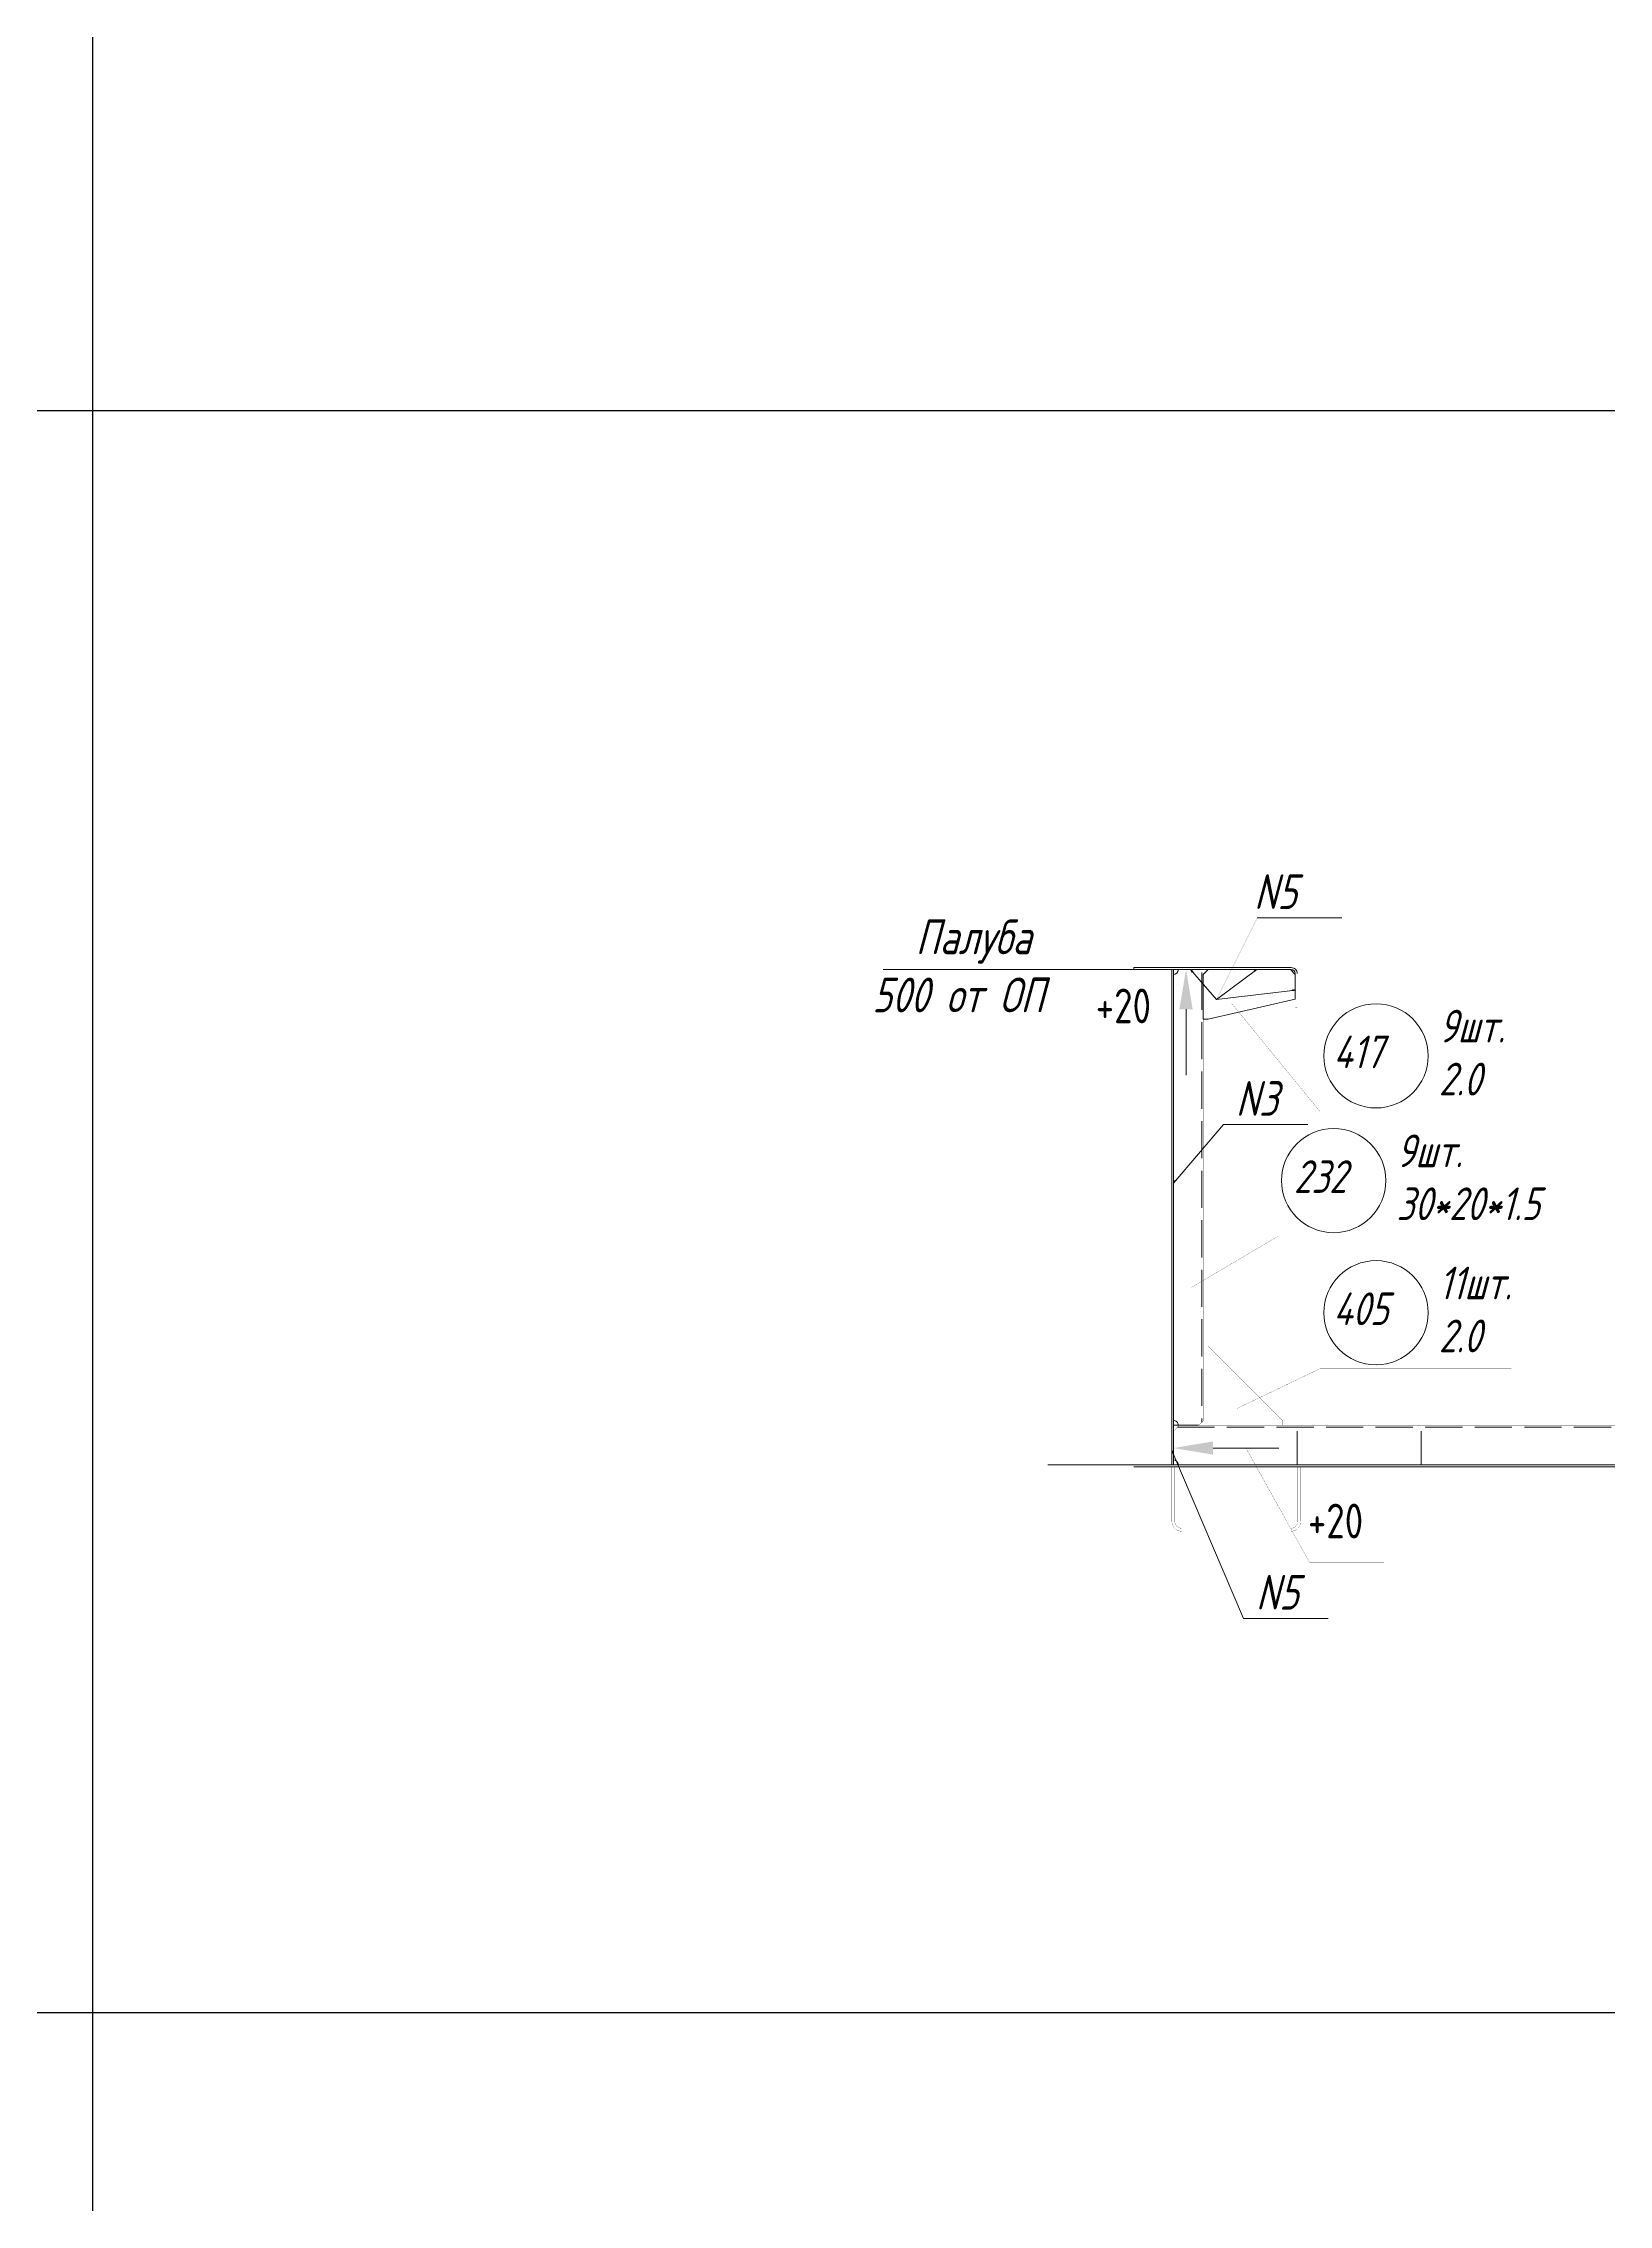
# Model space of a CAD drawing. Header units: millimetres. Extents: x 77380 to 135900, y -26587 to 17301.
# Drawn here: x 98312 to 99892, y -11244 to -9062 of the extents above; entities that cross this region are included whole.
import ezdxf

# ---------------------------------------------------------------- set-up
doc = ezdxf.new("R2010")
doc.units = ezdxf.units.MM
for name, pattern in [('K5LT32768', [0]), ('K5LT32769', [50, 37.5, -12.5]), ('K5LT32770', [0]), ('K5LT32772', [0]), ('K5LT32773', [50, 37.5, -12.5]), ('K5LT32780', [0]), ('K5LT32784', [850.2, 600, -125, 0.2, -125]), ('K5LT32789', [340.2, 240, -50, 0.2, -50]), ('K5LT32790', [0]), ('K5LT32831', [0]), ('K5LT32835', [0]), ('K5LT_THIN', [0])]:
    doc.linetypes.add(name, pattern=pattern)
doc.styles.add('KTEXTSTYLE', font='GOST_AU.SHX', dxfattribs={"width": 0.96, "height": 5})

# ---------------------------------------------------------------- blocks, each defined once
blk = doc.blocks.new('U94')
blk.add_hatch(color=7).paths.add_polyline_path([(124475.2, 18180.4), (124488.6, 18180.4), (124481.9, 18220.4)])
at = {"color": 7, "linetype": 'K5LT32831', "lineweight": 9}
blk.add_line((124481.9, 18180.4), (124481.9, 18113.9), dxfattribs=at)
blk = doc.blocks.new('U95')
blk.add_hatch(color=7).paths.add_polyline_path([(124509.2, 17730.8), (124509.2, 17744.1), (124469.2, 17737.4)])
at = {"color": 7, "linetype": 'K5LT32831', "lineweight": 9}
blk.add_line((124509.2, 17737.4), (124575.7, 17737.4), dxfattribs=at)
blk = doc.blocks.new('U119')
at = {"color": 7, "linetype": 'K5LT_THIN', "lineweight": 18}
for p, q in [((124519.6, 18063.9), (124469.2, 18004.8)), ((124469.2, 18004.8), (124471.8, 18007.8))]:
    blk.add_line(p, q, dxfattribs=at)
at = {"color": 7, "linetype": 'K5LT32835', "lineweight": 18}
for p, q in [((124469.2, 18004.9), (124469.2, 18004.9)), ((124469.2, 18004.9), (124469.3, 18004.9)), ((124469.2, 18004.8), (124469.2, 18004.8)), ((124469.2, 18004.8), (124469.2, 18004.8)), ((124469.3, 18005.1), (124469.4, 18005)), ((124469.3, 18005.1), (124469.4, 18005.1)), ((124469.3, 18005), (124469.4, 18005.1)), ((124469.3, 18005), (124469.3, 18004.9)), ((124469.3, 18005), (124469.3, 18005)), ((124469.4, 18005.3), (124469.6, 18005.3)), ((124469.4, 18005.2), (124469.6, 18005.3)), ((124469.4, 18005.2), (124469.4, 18005.1)), ((124469.4, 18005.2), (124469.5, 18005.2)), ((124469.5, 18005.4), (124469.7, 18005.5)), ((124469.5, 18005.4), (124469.5, 18005.2)), ((124469.5, 18005.4), (124469.7, 18005.4)), ((124469.5, 18005.3), (124469.5, 18005.1)), ((124469.6, 18005.6), (124469.9, 18005.7)), ((124469.6, 18005.6), (124469.6, 18005.4)), ((124469.6, 18005.6), (124469.9, 18005.6)), ((124469.6, 18005.5), (124469.6, 18005.3)), ((124469.6, 18005.5), (124469.8, 18005.5)), ((124469.7, 18005.8), (124470.1, 18005.9)), ((124469.7, 18005.8), (124469.8, 18005.5)), ((124469.7, 18005.8), (124470, 18005.8)), ((124469.7, 18005.7), (124469.7, 18005.4)), ((124469.7, 18005.7), (124470, 18005.7)), ((124469.8, 18006), (124469.9, 18005.6)), ((124469.8, 18006), (124470.2, 18006)), ((124469.8, 18005.9), (124469.8, 18005.6)), ((124469.8, 18005.9), (124470.1, 18005.9)), ((124469.9, 18006.2), (124470.4, 18006.2)), ((124469.9, 18006.1), (124469.9, 18005.7)), ((124469.9, 18006.1), (124470.3, 18006.1)), ((124469.9, 18006), (124470.3, 18006.1)), ((124470, 18006.4), (124470.5, 18006.4)), ((124470, 18006.3), (124470.1, 18005.8)), ((124470, 18006.3), (124470.5, 18006.3)), ((124470, 18006.2), (124470.4, 18006.3)), ((124470, 18006.2), (124470, 18005.8)), ((124470.1, 18006.5), (124470.7, 18006.6)), ((124470.1, 18006.5), (124470.2, 18006)), ((124470.1, 18006.4), (124470.6, 18006.5)), ((124470.1, 18006.4), (124470.1, 18005.9)), ((124470.2, 18006.7), (124470.8, 18006.8)), ((124470.2, 18006.7), (124470.3, 18006.1)), ((124470.2, 18006.6), (124470.8, 18006.7)), ((124470.2, 18006.6), (124470.2, 18006)), ((124470.2, 18006.6), (124470.7, 18006.6)), ((124470.3, 18006.9), (124471, 18007)), ((124470.3, 18006.9), (124470.4, 18006.2)), ((124470.3, 18006.8), (124471, 18006.9)), ((124470.3, 18006.8), (124470.3, 18006.2)), ((124470.3, 18006.8), (124470.9, 18006.8)), ((124470.4, 18007), (124471.1, 18007.1)), ((124470.4, 18007), (124470.5, 18006.3)), ((124470.4, 18007), (124471.1, 18007)), ((124470.5, 18007.2), (124470.9, 18007.3)), ((124470.5, 18007.2), (124470.6, 18006.4)), ((124470.5, 18007.2), (124470.9, 18007.2)), ((124470.5, 18007.1), (124471, 18007.2)), ((124470.5, 18007.1), (124470.5, 18006.4)), ((124470.6, 18007.4), (124470.7, 18006.6)), ((124470.6, 18007.4), (124470.7, 18007.4)), ((124470.6, 18007.4), (124470.7, 18007.4)), ((124470.6, 18007.3), (124470.6, 18006.5)), ((124470.6, 18007.3), (124470.8, 18007.3)), ((124470.7, 18007.4), (124470.8, 18006.7)), ((124470.8, 18007.4), (124470.8, 18006.7)), ((124470.8, 18007.3), (124470.9, 18006.8)), ((124470.9, 18007.2), (124470.9, 18006.9)), ((124471, 18007.2), (124471, 18006.9)), ((124471, 18007.1), (124471, 18007)), ((124471.1, 18007.1), (124471.1, 18007.1))]:
    blk.add_line(p, q, dxfattribs=at)
at = {"color": 7, "linetype": 'K5LT32835', "const_width": 0.18}
blk.add_lwpolyline([(124471.1, 18007.1), (124469.2, 18004.8), (124470.6, 18007.5)], close=True, dxfattribs=at)
blk = doc.blocks.new('U123')
at = {"color": 7, "linetype": 'K5LT_THIN', "lineweight": 18}
for p, q in [((124467.7, 17735), (124469.2, 17731.3)), ((124539.9, 17565.4), (124467.7, 17735))]:
    blk.add_line(p, q, dxfattribs=at)
at = {"color": 7, "linetype": 'K5LT32835', "lineweight": 18}
for p, q in [((124467.7, 17734.8), (124467.7, 17734.9)), ((124467.7, 17734.9), (124467.7, 17734.9)), ((124467.7, 17734.9), (124467.7, 17734.9)), ((124467.8, 17734.7), (124467.7, 17734.8)), ((124467.7, 17734.8), (124467.7, 17734.8)), ((124467.8, 17734.8), (124467.8, 17734.7)), ((124467.9, 17734.7), (124467.8, 17734.7)), ((124467.9, 17734.7), (124467.8, 17734.6)), ((124467.8, 17734.7), (124467.8, 17734.6)), ((124467.9, 17734.6), (124467.8, 17734.6)), ((124468, 17734.5), (124467.8, 17734.5)), ((124467.9, 17734.6), (124467.9, 17734.5)), ((124468, 17734.5), (124467.9, 17734.3)), ((124468, 17734.5), (124467.9, 17734.4)), ((124468.1, 17734.3), (124467.9, 17734.4)), ((124468.1, 17734.4), (124467.9, 17734.4)), ((124468.2, 17734.2), (124467.9, 17734.3)), ((124468, 17734.4), (124468, 17734.2)), ((124468.1, 17734.3), (124468, 17734.1)), ((124468.1, 17734.3), (124468, 17734.2)), ((124468.3, 17734.1), (124468, 17734.2)), ((124468.3, 17734), (124468, 17734.1)), ((124468.2, 17734.2), (124468.1, 17733.9)), ((124468.2, 17734.2), (124468.1, 17734)), ((124468.3, 17734.1), (124468.1, 17733.8)), ((124468.4, 17733.9), (124468.1, 17734)), ((124468.5, 17733.7), (124468.1, 17733.9)), ((124468.5, 17733.8), (124468.1, 17733.9)), ((124468.3, 17734), (124468.2, 17733.7)), ((124468.3, 17734), (124468.2, 17733.7)), ((124468.6, 17733.6), (124468.2, 17733.8)), ((124468.6, 17733.5), (124468.2, 17733.7)), ((124468.7, 17733.4), (124468.2, 17733.6)), ((124468.4, 17733.9), (124468.3, 17733.6)), ((124468.5, 17733.8), (124468.3, 17733.4)), ((124468.4, 17733.8), (124468.3, 17733.5)), ((124468.8, 17733.2), (124468.3, 17733.5)), ((124468.8, 17733.3), (124468.3, 17733.5)), ((124468.9, 17733.1), (124468.3, 17733.4)), ((124468.6, 17733.7), (124468.4, 17733.2)), ((124468.5, 17733.7), (124468.4, 17733.3)), ((124468.6, 17733.6), (124468.4, 17733.2)), ((124469, 17733), (124468.4, 17733.3)), ((124469, 17732.9), (124468.4, 17733.2)), ((124469.1, 17732.9), (124468.4, 17733.1)), ((124468.7, 17733.5), (124468.5, 17733)), ((124468.6, 17733.5), (124468.5, 17733.1)), ((124468.7, 17733.4), (124468.5, 17732.9)), ((124469.2, 17732.7), (124468.5, 17733)), ((124469.2, 17732.8), (124468.5, 17733)), ((124469.3, 17732.6), (124468.5, 17732.9)), ((124468.8, 17733.3), (124468.6, 17732.7)), ((124468.8, 17733.3), (124468.6, 17732.8)), ((124468.9, 17733.2), (124468.6, 17732.7)), ((124469.4, 17732.5), (124468.6, 17732.8)), ((124469.3, 17732.4), (124468.6, 17732.7)), ((124468.9, 17733.1), (124468.7, 17732.5)), ((124468.9, 17733.1), (124468.7, 17732.6)), ((124469, 17733), (124468.7, 17732.4)), ((124469.2, 17732.4), (124468.7, 17732.6)), ((124469.1, 17732.3), (124468.7, 17732.5)), ((124469.2, 17732.4), (124468.7, 17732.5)), ((124469, 17733), (124468.8, 17732.3)), ((124469.1, 17732.9), (124468.8, 17732.3)), ((124469, 17732.3), (124468.8, 17732.4)), ((124468.9, 17732.2), (124468.8, 17732.3)), ((124468.8, 17732.2), (124468.8, 17732.2)), ((124469.1, 17732.8), (124468.9, 17732.2)), ((124469.2, 17732.8), (124469, 17732.3)), ((124469.2, 17732.7), (124469, 17732.3)), ((124469.2, 17732.6), (124469.1, 17732.3)), ((124469.3, 17732.6), (124469.2, 17732.4)), ((124469.3, 17732.5), (124469.3, 17732.4)), ((124469.4, 17732.5), (124469.4, 17732.4))]:
    blk.add_line(p, q, dxfattribs=at)
at = {"color": 7, "linetype": 'K5LT32835', "const_width": 0.18}
blk.add_lwpolyline([(124468.8, 17732.2), (124467.7, 17735), (124469.4, 17732.4)], close=True, dxfattribs=at)
blk = doc.blocks.new('U125')
at = {"color": 7, "linetype": 'K5LT32835', "lineweight": 18}
for p, q in [((124486.5, 18220.4), (124486.5, 18220.4)), ((124486.5, 18220.4), (124486.5, 18220.4)), ((124486.6, 18220.3), (124486.5, 18220.3)), ((124486.6, 18220.4), (124486.6, 18220.3)), ((124486.7, 18220.3), (124486.6, 18220.3)), ((124486.6, 18220.3), (124486.6, 18220.2)), ((124486.7, 18220.3), (124486.7, 18220.2)), ((124486.8, 18220.2), (124486.7, 18220.2)), ((124486.8, 18220.2), (124486.7, 18220.1)), ((124486.9, 18220.1), (124486.7, 18220.1)), ((124486.8, 18220.2), (124486.8, 18220)), ((124486.9, 18220.1), (124486.8, 18220.1)), ((124487, 18220), (124486.8, 18220)), ((124486.9, 18220.1), (124486.9, 18219.9)), ((124486.9, 18220.1), (124486.9, 18220)), ((124487.1, 18219.9), (124486.9, 18219.9)), ((124487.1, 18220), (124487, 18219.8)), ((124487, 18220), (124487, 18219.8)), ((124487.2, 18219.9), (124487, 18219.9)), ((124487.3, 18219.8), (124487, 18219.8)), ((124487.1, 18219.9), (124487.1, 18219.7)), ((124487.5, 18219.6), (124487.1, 18219.7)), ((124487.4, 18219.7), (124487.1, 18219.7)), ((124487.2, 18219.9), (124487.2, 18219.6)), ((124487.2, 18219.8), (124487.2, 18219.6)), ((124487.6, 18219.6), (124487.2, 18219.6)), ((124487.7, 18219.5), (124487.2, 18219.5)), ((124487.3, 18219.8), (124487.3, 18219.5)), ((124487.4, 18219.7), (124487.3, 18219.4)), ((124487.8, 18219.4), (124487.3, 18219.5)), ((124487.4, 18219.7), (124487.4, 18219.4)), ((124487.9, 18219.4), (124487.4, 18219.4)), ((124487.9, 18219.3), (124487.4, 18219.3)), ((124487.5, 18219.7), (124487.5, 18219.3)), ((124487.5, 18219.6), (124487.5, 18219.2)), ((124488, 18219.2), (124487.5, 18219.3)), ((124488.1, 18219.2), (124487.5, 18219.2)), ((124487.6, 18219.6), (124487.6, 18219.2)), ((124487.7, 18219.5), (124487.6, 18219.1)), ((124488.2, 18219.1), (124487.6, 18219.1)), ((124487.7, 18219.5), (124487.7, 18219)), ((124487.8, 18219.4), (124487.7, 18219)), ((124488.3, 18219), (124487.7, 18219.1)), ((124488.4, 18218.9), (124487.7, 18219)), ((124487.8, 18219.4), (124487.8, 18218.9)), ((124488.6, 18218.8), (124487.8, 18218.9)), ((124488.5, 18218.9), (124487.8, 18218.9)), ((124488, 18219.3), (124487.9, 18218.7)), ((124487.9, 18219.3), (124487.9, 18218.8)), ((124488.7, 18218.7), (124487.9, 18218.8)), ((124488.1, 18219.2), (124488, 18218.6)), ((124488, 18219.2), (124488, 18218.7)), ((124488.8, 18218.6), (124488, 18218.7)), ((124488.8, 18218.7), (124488, 18218.7)), ((124488.1, 18219.1), (124488.1, 18218.5)), ((124488.8, 18218.5), (124488.1, 18218.6)), ((124488.8, 18218.5), (124488.1, 18218.5)), ((124488.2, 18219.1), (124488.2, 18218.5)), ((124488.3, 18219), (124488.2, 18218.4)), ((124488.6, 18218.4), (124488.2, 18218.4)), ((124488.7, 18218.4), (124488.2, 18218.4)), ((124488.3, 18219), (124488.3, 18218.3)), ((124488.4, 18218.9), (124488.3, 18218.3)), ((124488.6, 18218.3), (124488.3, 18218.3)), ((124488.4, 18218.9), (124488.4, 18218.2)), ((124488.4, 18218.2), (124488.4, 18218.2)), ((124488.5, 18218.2), (124488.4, 18218.2)), ((124488.5, 18218.9), (124488.5, 18218.2)), ((124488.6, 18218.8), (124488.5, 18218.3)), ((124488.6, 18218.8), (124488.6, 18218.3)), ((124488.7, 18218.7), (124488.7, 18218.4)), ((124488.7, 18218.7), (124488.7, 18218.4)), ((124488.8, 18218.6), (124488.8, 18218.5)), ((124488.9, 18218.6), (124488.9, 18218.6))]:
    blk.add_line(p, q, dxfattribs=at)
at = {"color": 7, "linetype": 'K5LT_THIN', "lineweight": 18}
for p, q in [((124486.5, 18220.4), (124489.1, 18217.4)), ((124512.7, 18190.2), (124486.5, 18220.4))]:
    blk.add_line(p, q, dxfattribs=at)
at = {"color": 7, "linetype": 'K5LT32835', "const_width": 0.18}
blk.add_lwpolyline([(124488.4, 18218.2), (124486.5, 18220.4), (124488.9, 18218.6)], close=True, dxfattribs=at)
blk = doc.blocks.new('U185')
at = {"color": 7, "linetype": 'K5LT_THIN', "lineweight": 18}
for p, q in [((124526.9, 18191.9), (124592.2, 18199.6)), ((124592.2, 18199.6), (124588.3, 18199.2))]:
    blk.add_line(p, q, dxfattribs=at)
at = {"color": 7, "linetype": 'K5LT32835', "lineweight": 18}
for p, q in [((124589.2, 18199.9), (124589.9, 18199.3)), ((124589.2, 18199.9), (124589.2, 18199.9)), ((124589.3, 18199.9), (124589.2, 18199.8)), ((124589.3, 18199.9), (124589.2, 18199.7)), ((124589.2, 18199.8), (124589.8, 18199.3)), ((124589.4, 18199.8), (124589.2, 18199.6)), ((124589.5, 18199.8), (124589.2, 18199.5)), ((124589.6, 18199.8), (124589.2, 18199.4)), ((124589.6, 18199.8), (124589.2, 18199.3)), ((124589.2, 18199.7), (124589.7, 18199.3)), ((124589.2, 18199.6), (124589.6, 18199.3)), ((124589.2, 18199.5), (124589.5, 18199.3)), ((124589.2, 18199.4), (124589.3, 18199.3)), ((124589.2, 18199.4), (124589.4, 18199.3)), ((124589.3, 18199.9), (124590, 18199.4)), ((124589.7, 18199.8), (124589.3, 18199.3)), ((124589.3, 18199.3), (124589.3, 18199.3)), ((124589.4, 18199.8), (124590.1, 18199.4)), ((124589.8, 18199.8), (124589.4, 18199.3)), ((124589.9, 18199.8), (124589.5, 18199.3)), ((124589.6, 18199.8), (124590.1, 18199.4)), ((124590, 18199.8), (124589.6, 18199.3)), ((124589.7, 18199.8), (124590.2, 18199.4)), ((124590, 18199.8), (124589.7, 18199.3)), ((124590.1, 18199.8), (124589.7, 18199.3)), ((124589.8, 18199.8), (124590.3, 18199.4)), ((124590.2, 18199.8), (124589.8, 18199.3)), ((124589.9, 18199.8), (124590.4, 18199.4)), ((124590.3, 18199.8), (124589.9, 18199.3)), ((124590, 18199.8), (124590.5, 18199.4)), ((124590.3, 18199.8), (124590, 18199.4)), ((124590.1, 18199.8), (124590.6, 18199.4)), ((124590.4, 18199.8), (124590.1, 18199.4)), ((124590.2, 18199.8), (124590.7, 18199.4)), ((124590.5, 18199.8), (124590.2, 18199.4)), ((124590.6, 18199.8), (124590.3, 18199.4)), ((124590.4, 18199.8), (124590.8, 18199.4)), ((124590.6, 18199.7), (124590.4, 18199.4)), ((124590.5, 18199.8), (124590.9, 18199.5)), ((124590.7, 18199.7), (124590.5, 18199.4)), ((124590.8, 18199.7), (124590.5, 18199.4)), ((124590.6, 18199.8), (124590.9, 18199.5)), ((124590.9, 18199.7), (124590.6, 18199.4)), ((124590.7, 18199.7), (124591, 18199.5)), ((124590.9, 18199.7), (124590.7, 18199.4)), ((124590.8, 18199.7), (124591.1, 18199.5)), ((124591, 18199.7), (124590.8, 18199.5)), ((124590.9, 18199.7), (124591.2, 18199.5)), ((124591.1, 18199.7), (124590.9, 18199.5)), ((124591, 18199.7), (124591.3, 18199.5)), ((124591.2, 18199.7), (124591, 18199.5)), ((124591.2, 18199.7), (124591.1, 18199.5)), ((124591.2, 18199.7), (124591.4, 18199.5)), ((124591.3, 18199.7), (124591.2, 18199.5)), ((124591.3, 18199.7), (124591.5, 18199.5)), ((124591.4, 18199.7), (124591.3, 18199.5)), ((124591.5, 18199.7), (124591.3, 18199.5)), ((124591.4, 18199.7), (124591.6, 18199.5)), ((124591.6, 18199.7), (124591.4, 18199.5)), ((124591.5, 18199.7), (124591.7, 18199.6)), ((124591.6, 18199.7), (124591.5, 18199.5)), ((124591.6, 18199.7), (124591.7, 18199.6)), ((124591.7, 18199.7), (124591.6, 18199.5)), ((124591.7, 18199.7), (124591.8, 18199.6)), ((124591.8, 18199.7), (124591.7, 18199.6)), ((124591.8, 18199.7), (124591.9, 18199.6)), ((124591.9, 18199.7), (124591.8, 18199.6)), ((124591.9, 18199.6), (124591.9, 18199.6)), ((124592, 18199.6), (124592, 18199.6)), ((124592, 18199.6), (124592, 18199.6)), ((124592.1, 18199.6), (124592.1, 18199.6)), ((124592.1, 18199.6), (124592.1, 18199.6)), ((124592.2, 18199.6), (124592.1, 18199.6)), ((124592.2, 18199.6), (124592.2, 18199.6))]:
    blk.add_line(p, q, dxfattribs=at)
at = {"color": 7, "linetype": 'K5LT32835', "const_width": 0.18}
blk.add_lwpolyline([(124589.3, 18199.3), (124592.2, 18199.6), (124589.2, 18199.9)], close=True, dxfattribs=at)
blk = doc.blocks.new('U186')
at = {"color": 7, "linetype": 'K5LT_THIN', "lineweight": 18}
for p, q in [((124512.7, 18190.2), (124553.4, 18220.4)), ((124553.4, 18220.4), (124550.2, 18218.1))]:
    blk.add_line(p, q, dxfattribs=at)
at = {"color": 7, "linetype": 'K5LT32835', "lineweight": 18}
for p, q in [((124550.6, 18219.1), (124550.6, 18219.1)), ((124550.7, 18219.2), (124551.5, 18219)), ((124550.7, 18219.2), (124550.7, 18219.1)), ((124550.8, 18219.2), (124550.7, 18219)), ((124550.7, 18219.1), (124551.4, 18219)), ((124550.7, 18219), (124551.3, 18218.9)), ((124550.9, 18219.3), (124550.8, 18218.8)), ((124550.8, 18219.2), (124551.6, 18219.1)), ((124550.8, 18219.2), (124550.8, 18218.9)), ((124550.8, 18218.9), (124551.2, 18218.8)), ((124550.8, 18218.9), (124551.3, 18218.9)), ((124551, 18219.3), (124550.9, 18218.8)), ((124550.9, 18219.2), (124551.6, 18219.1)), ((124550.9, 18218.8), (124551.1, 18218.8)), ((124550.9, 18218.7), (124551.1, 18218.7)), ((124551.1, 18219.4), (124551, 18218.7)), ((124551, 18219.3), (124551.7, 18219.2)), ((124551.1, 18219.3), (124551, 18218.7)), ((124551, 18218.7), (124551, 18218.7)), ((124551.2, 18219.4), (124551.1, 18218.7)), ((124551.1, 18219.3), (124551.8, 18219.2)), ((124551.3, 18219.5), (124551.2, 18218.8)), ((124551.2, 18219.4), (124551.8, 18219.3)), ((124551.3, 18219.4), (124551.2, 18218.8)), ((124551.4, 18219.5), (124551.3, 18218.9)), ((124551.3, 18219.4), (124551.9, 18219.4)), ((124551.4, 18219.5), (124552, 18219.4)), ((124551.5, 18219.5), (124551.4, 18218.9)), ((124551.5, 18219.6), (124551.5, 18219)), ((124551.6, 18219.6), (124551.5, 18219.1)), ((124551.5, 18219.5), (124552.1, 18219.5)), ((124551.6, 18219.6), (124552.1, 18219.5)), ((124551.7, 18219.6), (124551.6, 18219.1)), ((124551.7, 18219.7), (124551.7, 18219.2)), ((124551.8, 18219.7), (124551.7, 18219.2)), ((124551.7, 18219.6), (124552.2, 18219.6)), ((124551.8, 18219.7), (124552.3, 18219.6)), ((124551.9, 18219.7), (124551.8, 18219.3)), ((124551.9, 18219.8), (124551.9, 18219.3)), ((124551.9, 18219.7), (124552.4, 18219.7)), ((124552, 18219.8), (124552.4, 18219.7)), ((124552, 18219.8), (124552, 18219.4)), ((124552.1, 18219.8), (124552, 18219.4)), ((124552.2, 18219.9), (124552.1, 18219.5)), ((124552.1, 18219.8), (124552.5, 18219.8)), ((124552.2, 18219.9), (124552.6, 18219.8)), ((124552.2, 18219.9), (124552.2, 18219.5)), ((124552.3, 18219.9), (124552.2, 18219.6)), ((124552.4, 18220), (124552.3, 18219.6)), ((124552.3, 18219.9), (124552.6, 18219.9)), ((124552.4, 18220), (124552.7, 18219.9)), ((124552.4, 18220), (124552.4, 18219.7)), ((124552.6, 18220.1), (124552.5, 18219.8)), ((124552.5, 18220), (124552.8, 18220)), ((124552.5, 18220), (124552.5, 18219.8)), ((124552.6, 18220.1), (124552.9, 18220)), ((124552.6, 18220.1), (124552.6, 18219.9)), ((124552.8, 18220.2), (124552.7, 18220)), ((124552.7, 18220.1), (124552.9, 18220.1)), ((124552.7, 18220.1), (124552.7, 18219.9)), ((124552.8, 18220.2), (124553, 18220.2)), ((124552.8, 18220.2), (124552.8, 18220)), ((124552.9, 18220.2), (124553.1, 18220.2)), ((124552.9, 18220.2), (124552.9, 18220.1)), ((124553, 18220.3), (124553.1, 18220.3)), ((124553.1, 18220.3), (124553, 18220.2)), ((124553, 18220.2), (124553, 18220.1)), ((124553.1, 18220.3), (124553.2, 18220.3)), ((124553.1, 18220.3), (124553.1, 18220.2)), ((124553.2, 18220.4), (124553.3, 18220.4)), ((124553.2, 18220.3), (124553.2, 18220.3)), ((124553.3, 18220.4), (124553.3, 18220.3)), ((124553.3, 18220.4), (124553.3, 18220.4)), ((124553.4, 18220.4), (124553.4, 18220.4))]:
    blk.add_line(p, q, dxfattribs=at)
at = {"color": 7, "linetype": 'K5LT32835', "const_width": 0.18}
blk.add_lwpolyline([(124551, 18218.7), (124553.4, 18220.4), (124550.6, 18219.1)], close=True, dxfattribs=at)
blk = doc.blocks.new('U187')
at = {"color": 7, "linetype": 'K5LT32835', "lineweight": 18}
for p, q in [((124486.5, 18220.4), (124486.5, 18220.4)), ((124486.5, 18220.4), (124486.5, 18220.4)), ((124486.5, 18220.3), (124486.5, 18220.3)), ((124486.5, 18220.3), (124486.6, 18220.3)), ((124486.6, 18220.2), (124486.6, 18220.3)), ((124486.6, 18220.2), (124486.7, 18220.2)), ((124486.6, 18220.2), (124486.6, 18220.2)), ((124486.6, 18220.1), (124486.7, 18220.1)), ((124486.7, 18220.1), (124486.7, 18220.2)), ((124486.7, 18220), (124486.7, 18220.1)), ((124486.7, 18220), (124486.9, 18220)), ((124486.7, 18220), (124486.8, 18220)), ((124486.8, 18219.9), (124486.8, 18220.1)), ((124486.8, 18219.8), (124486.8, 18220)), ((124486.8, 18219.9), (124487, 18219.8)), ((124486.8, 18219.9), (124486.9, 18219.9)), ((124486.8, 18219.8), (124487, 18219.8)), ((124486.9, 18219.6), (124487, 18219.9)), ((124486.9, 18219.7), (124486.9, 18219.9)), ((124486.9, 18219.7), (124487.2, 18219.6)), ((124486.9, 18219.7), (124487.1, 18219.7)), ((124486.9, 18219.6), (124487.2, 18219.6)), ((124487, 18219.5), (124487, 18219.8)), ((124487, 18219.4), (124487.1, 18219.7)), ((124487, 18219.5), (124487.3, 18219.4)), ((124487, 18219.5), (124487.3, 18219.5)), ((124487.1, 18219.3), (124487.1, 18219.7)), ((124487.1, 18219.4), (124487.4, 18219.4)), ((124487.1, 18219.3), (124487.5, 18219.2)), ((124487.1, 18219.3), (124487.5, 18219.3)), ((124487.2, 18219.2), (124487.2, 18219.6)), ((124487.2, 18219.1), (124487.2, 18219.5)), ((124487.2, 18219.2), (124487.6, 18219.2)), ((124487.2, 18219.1), (124487.7, 18219)), ((124487.2, 18219.1), (124487.6, 18219.1)), ((124487.3, 18219), (124487.3, 18219.5)), ((124487.3, 18218.9), (124487.4, 18219.4)), ((124487.3, 18219), (124487.7, 18219)), ((124487.3, 18218.9), (124487.8, 18218.9)), ((124487.4, 18218.7), (124487.5, 18219.3)), ((124487.4, 18218.8), (124487.4, 18219.3)), ((124487.4, 18218.9), (124487.9, 18218.8)), ((124487.4, 18218.8), (124487.9, 18218.7)), ((124487.4, 18218.7), (124488, 18218.7)), ((124487.5, 18218.6), (124487.5, 18219.2)), ((124487.5, 18218.7), (124488, 18218.6)), ((124487.5, 18218.6), (124488.1, 18218.5)), ((124487.5, 18218.5), (124488.2, 18218.5)), ((124487.6, 18218.4), (124487.7, 18219.1)), ((124487.6, 18218.5), (124487.6, 18219.1)), ((124487.6, 18218.5), (124488.2, 18218.4)), ((124487.6, 18218.4), (124488.3, 18218.3)), ((124487.7, 18218.3), (124487.7, 18219)), ((124487.7, 18218.2), (124487.8, 18218.9)), ((124487.7, 18218.3), (124488.4, 18218.2)), ((124487.7, 18218.3), (124488.3, 18218.3)), ((124487.7, 18218.2), (124488.4, 18218.1)), ((124487.8, 18218.1), (124487.8, 18218.9)), ((124487.8, 18218), (124487.9, 18218.8)), ((124487.8, 18218.1), (124488.2, 18218)), ((124487.8, 18218.1), (124488.3, 18218.1)), ((124487.8, 18218), (124488.2, 18218)), ((124487.9, 18217.8), (124488, 18218.7)), ((124487.9, 18217.9), (124488, 18218.7)), ((124487.9, 18217.9), (124488, 18217.8)), ((124487.9, 18217.9), (124488.1, 18217.9)), ((124488, 18217.8), (124488.1, 18218.6)), ((124488, 18217.8), (124488, 18217.8)), ((124488.1, 18217.9), (124488.1, 18218.5)), ((124488.1, 18217.9), (124488.2, 18218.4)), ((124488.2, 18218), (124488.2, 18218.4)), ((124488.3, 18218.1), (124488.3, 18218.3)), ((124488.4, 18218.2), (124488.4, 18218.2)), ((124488.4, 18218.1), (124488.4, 18218.2))]:
    blk.add_line(p, q, dxfattribs=at)
at = {"color": 7, "linetype": 'K5LT_THIN', "lineweight": 18}
for p, q in [((124486.5, 18220.4), (124489.1, 18217.4)), ((124512.7, 18190.2), (124486.5, 18220.4))]:
    blk.add_line(p, q, dxfattribs=at)
at = {"color": 7, "linetype": 'K5LT32835', "const_width": 0.18}
blk.add_lwpolyline([(124488.4, 18218.2), (124486.5, 18220.4), (124488, 18217.8)], close=True, dxfattribs=at)

msp = doc.modelspace()

# ---------------------------------------------------------------- linework, layer by layer
at = {"color": 6}
for p, q in [((98362.304, -25985.734), (98362.304, -6183.971)), ((94137.059, -9432.779), (102487.549, -9432.779)), ((94137.059, -11049.459), (102487.549, -11049.459))]:
    msp.add_line(p, q, dxfattribs=at)
at = {"color": 7, "linetype": 'K5LT32780', "lineweight": 18}
for p, q in [((99537.127, -9944.751), (99622.445, -9944.751)), ((99159.698, -9996.882), (99412.432, -9996.882)), ((99502.845, -10153.467), (99588.163, -10153.467)), ((99523.18, -10651.88), (99608.499, -10651.88))]:
    msp.add_line(p, q, dxfattribs=at)
at = {"color": 3, "linetype": 'K5LT32768', "lineweight": 18, "true_color": 0x00ff00}
for p, q in [((99571.432, -9994.883), (99412.432, -9994.883)), ((99571.432, -9996.882), (99412.432, -9996.882)), ((99450.932, -10496.882), (99450.932, -9996.882)), ((99452.432, -9996.882), (99477.932, -9996.882)), ((99452.432, -10456.882), (99452.432, -9996.882)), ((99452.432, -10496.882), (99452.432, -9996.882)), ((99452.432, -9996.882), (99477.932, -9996.882)), ((99477.932, -10456.882), (99452.432, -10456.882)), ((99452.432, -10496.882), (99452.432, -10462.883)), ((101692.431, -10496.882), (99412.432, -10496.882)), ((101692.431, -10498.882), (99412.432, -10498.882)), ((101652.432, -10496.882), (99452.432, -10496.882))]:
    msp.add_line(p, q, dxfattribs=at)
at = {"color": 7, "linetype": 'K5LT_THIN', "lineweight": 18}
for p, q in [((99412.432, -9994.883), (99412.432, -9996.882)), ((99510.209, -10025.469), (99495.942, -10027.166))]:
    msp.add_line(p, q, dxfattribs=at)
at = {"color": 3, "linetype": 'K5LT32769', "lineweight": 18, "true_color": 0x00ff00}
msp.add_line((99480.987, -9999.937), (99480.987, -10453.827), dxfattribs=at)
at = {"color": 2, "linetype": 'K5LT32770', "lineweight": 18, "true_color": 0xffff00}
for p, q in [((99482.432, -10001.883), (99487.432, -9996.882)), ((99482.432, -10046.882), (99482.432, -10001.883)), ((99487.432, -9996.882), (99555.432, -9996.882)), ((99570.433, -9996.882), (99575.433, -10001.883)), ((99575.433, -10001.883), (99575.433, -10026.883)), ((99575.433, -10026.883), (99487.432, -10046.882)), ((99487.432, -10046.882), (99482.432, -10046.882))]:
    msp.add_line(p, q, dxfattribs=at)
at = {"color": 1, "linetype": 'K5LT32773', "lineweight": 18, "true_color": 0xff0000}
msp.add_line((99456.504, -10458.809), (100180.432, -10458.809), dxfattribs=at)
at = {"color": 3, "linetype": 'K5LT32789', "lineweight": 18, "true_color": 0x00ff00}
for p, q in [((99577.432, -10462.883), (99577.432, -10496.882)), ((99702.432, -10462.883), (99702.432, -10496.882))]:
    msp.add_line(p, q, dxfattribs=at)
at = {"color": 1, "linetype": 'K5LT32784', "lineweight": 18, "true_color": 0xff0000}
msp.add_line((99325.786, -10496.882), (101790.815, -10496.882), dxfattribs=at)
at = {"color": 7, "linetype": 'K5LT32780', "const_width": 0.18}
for points in [[(99622.445, -9944.751), (99537.127, -9944.751), (99495.942, -10027.166)], [(99664.817, -10595.678), (99590.016, -10595.678), (99525.694, -10479.882)]]:
    msp.add_lwpolyline(points, dxfattribs=at)
at = {"color": 3, "linetype": 'K5LT32768', "true_color": 0x00ff00, "const_width": 0.18}
msp.add_lwpolyline([(99477.932, -9996.882), (99482.487, -10001.437), (99482.487, -10452.328), (99477.932, -10456.882)], dxfattribs=at)
at = {"color": 1, "linetype": 'K5LT32772', "true_color": 0xff0000, "const_width": 0.18}
for points in [[(99577.432, -10000.956), (99577.432, -10034.883), (99575.433, -10034.883), (99575.433, -10000.956)], [(99793.218, -10140.401), (99600.504, -10140.401), (99510.846, -10030.67)], [(99880.99, -10266.278), (99557.763, -10266.278), (99470.746, -10317.689)], [(99793.218, -10399.679), (99600.504, -10399.679), (99516.373, -10440.117)], [(99452.432, -10462.883), (99458.505, -10456.81), (100180.432, -10456.81)]]:
    msp.add_lwpolyline(points, dxfattribs=at)
at = {"color": 2, "linetype": 'K5LT32770', "true_color": 0xffff00, "const_width": 0.18}
msp.add_lwpolyline([(99487.432, -10456.882), (99562.432, -10456.882), (99562.432, -10451.883), (99487.432, -10376.883), (99482.432, -10376.883), (99482.432, -10451.883), (99487.432, -10456.882)], dxfattribs=at)
at = {"color": 8, "linetype": 'K5LT32790', "true_color": 0x808080, "const_width": 0.18}
msp.add_lwpolyline([(99453.932, -10498.882), (99453.932, -10553.882, 0.41421356), (99460.932, -10560.882), (99570.932, -10560.882, 0.41421356), (99577.932, -10553.882), (99577.932, -10498.882), (99580.932, -10498.882), (99580.932, -10553.882, -0.41421356), (99570.932, -10563.882), (99460.932, -10563.882, -0.41421356), (99450.932, -10553.882), (99450.932, -10498.882)], format="xyb", close=True, dxfattribs=at)
at = {"color": 1, "linetype": 'K5LT32772', "lineweight": 18, "true_color": 0xff0000}
for centre in [(99656.864, -10084.041), (99614.123, -10209.918), (99656.864, -10343.319)]:
    msp.add_circle(centre, 52.603, dxfattribs=at)
at = {"color": 3, "linetype": 'K5LT32768', "lineweight": 18, "true_color": 0x00ff00}
for centre, radius, start, end in [((99452.432, -9996.882), 5.001, 270.002472, 359.997528), ((99452.432, -9996.882), 5.001, 270.002472, 359.997528), ((99571.432, -10000.956), 6, 359.998352, 90.001648), ((99571.432, -10000.956), 4.001, 0.010254, 90.000671), ((99452.432, -10456.882), 5, 0.003753, 90.00499), ((99452.432, -10496.882), 5.001, 0.002472, 89.997528)]:
    msp.add_arc(centre, radius, start, end, dxfattribs=at)

# ---------------------------------------------------------------- block references
for name in ['U94', 'U125', 'U187', 'U186', 'U185', 'U119', 'U123', 'U95']:
    msp.add_blockref(name, (-25016.722, -28217.326))

# ---------------------------------------------------------------- texts
at = {"color": 7, "char_height": 2.5, "attachment_point": 1, "style": 'KTEXTSTYLE'}
for s, insert in [('\\H3.5;\\W0.965;\\Q15;\\Q15;\\H35.00;N5', (99533.825, -9900.898)), ('\\H3.5;\\W0.965;\\Q15;\\Q15;\\H35.00;Палуба', (99192.38, -9946.477)), ('\\H3.5;\\W0.965;\\Q15;\\Q15;\\H35.00;500 от ОП', (99148.598, -10005.088)), ('\\H3.5;\\W0.965;\\Q15;\\Q0;\\H35.00;+20', (99374.136, -10016.173)), ('\\H3.5;\\W0.965;\\Q15;\\Q15;\\H33.00;9шт.', (99720.269, -10037.52)), ('\\H3.5;\\W0.965;\\Q15;\\Q15;\\H33.00;{\\c255;417}', (99613.748, -10063.566)), ('\\H3.5;\\W0.965;\\Q15;\\Q15;\\H33.00;{\\c255;2.0}', (99720.269, -10090.963)), ('\\H3.5;\\W0.965;\\Q15;\\Q15;\\H35.00;N3', (99515.345, -10109.614)), ('\\H3.5;\\W0.965;\\Q15;\\Q15;\\H33.00;9шт.', (99677.528, -10163.397)), ('\\H3.5;\\W0.965;\\Q15;\\Q15;\\H33.00;{\\c255;232}', (99573.987, -10189.443)), ('\\H3.5;\\W0.965;\\Q15;\\Q15;\\H33.00;{\\c255;30*20*1.5}', (99677.528, -10216.839)), ('\\H3.5;\\W0.965;\\Q15;\\Q15;\\H33.00;11шт.', (99720.269, -10296.798)), ('\\H3.5;\\W0.965;\\Q15;\\Q15;\\H33.00;{\\c255;405}', (99613.748, -10322.844)), ('\\H3.5;\\W0.965;\\Q15;\\Q15;\\H33.00;{\\c255;2.0}', (99720.269, -10350.241)), ('\\H3.5;\\W0.965;\\Q15;\\Q0;\\H35.00;+20', (99588.168, -10536.047)), ('\\H3.5;\\W0.965;\\Q15;\\Q15;\\H35.00;N5', (99535.681, -10608.027))]:
    msp.add_mtext(s, dxfattribs=dict(at, insert=insert))

doc.saveas('drawing.dxf')
